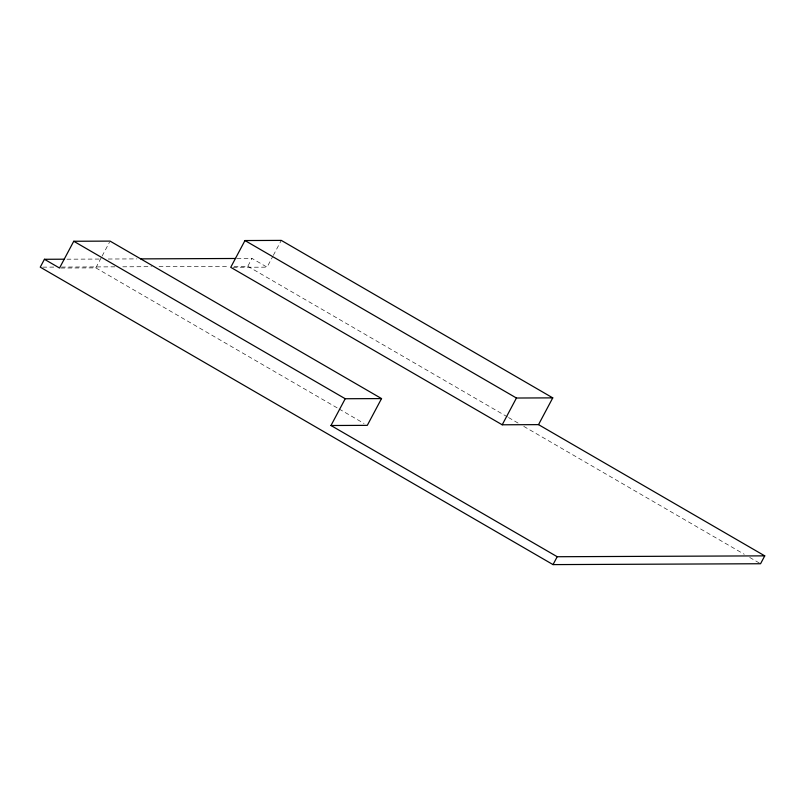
<?xml version="1.0" encoding="UTF-8"?>
<svg xmlns="http://www.w3.org/2000/svg" width="805" height="805" viewBox="0 0 805 805"><rect width="100%" height="100%" fill="white"/><g stroke="black" fill="none" stroke-linecap="round" stroke-linejoin="round"><path stroke-width="0.6" stroke-dasharray="4.03 3.02" d="M60.767 268.025L95.835 267.884L101.531 257.177M102.104 256.101L109.5 242.184M234.034 266.344L247.789 266.284L251.975 258.415L267.059 267.159L272.754 256.453M273.318 255.386L281.287 240.393M66.936 259.19L100.695 259.049M108.202 259.019L136.951 258.898M236.972 258.475L251.975 258.415M42.745 267.149L54.005 267.099M61.502 267.069L115.266 266.837M122.763 266.807L151.521 266.686M159.018 266.656L229.033 266.364M233.239 267.3L267.059 267.159M247.789 266.284L507.432 416.899M508.519 417.533L519.386 423.833M523.733 426.358L744.273 554.283M749.697 557.432L760.564 563.742M95.835 267.884L337.989 408.346M339.076 408.97L364.051 423.46"/><path stroke-width="1.21" d="M64.44 259.2L44.436 259.28L40.25 267.159L553.025 564.607L760.564 563.742L764.75 555.863L538.525 424.638L502.209 424.788L230.733 267.32L244.972 240.544L281.287 240.393L552.763 397.871L538.525 424.638M381.54 398.586L345.224 398.737L330.986 425.503L367.301 425.352L381.54 398.586L110.074 241.108L73.748 241.258L59.52 268.035L44.436 259.28M502.209 424.788L516.438 398.022L552.763 397.871M553.025 564.607L557.211 556.728L764.75 555.863M140.704 258.878L235.724 258.486M244.972 240.544L516.438 398.022M73.748 241.258L345.224 398.737M330.986 425.503L557.211 556.728"/></g></svg>
